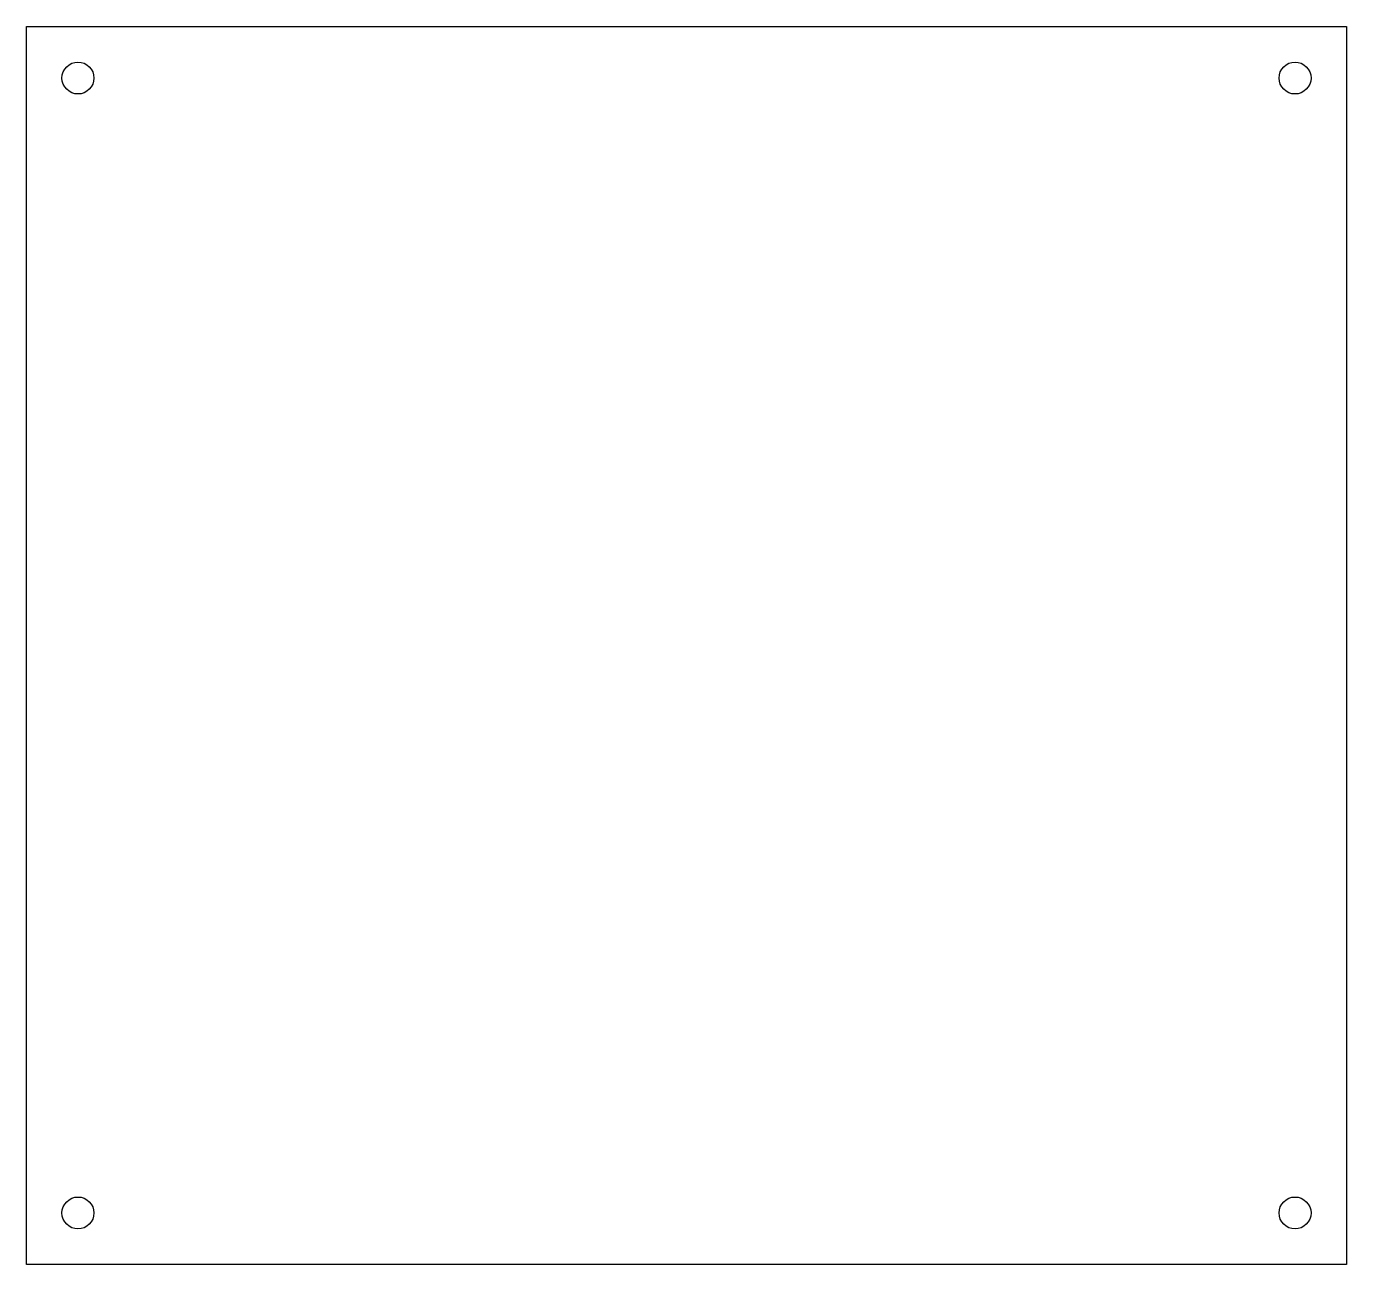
# Model space of a CAD drawing. Header units: millimetres. Extents: x -10 to 118, y -10 to 110.
import ezdxf

# ---------------------------------------------------------------- set-up
doc = ezdxf.new("R2010")
doc.units = ezdxf.units.MM
doc.layers.get('0').update_dxf_attribs({"linetype": 'CONTINUOUS'})

msp = doc.modelspace()

# ---------------------------------------------------------------- linework, layer by layer
msp.add_lwpolyline([(118, -10), (-10, -10), (-10, 110), (118, 110)], close=True)
for centre in [(-5, 105), (113, 105), (-5, -5), (113, -5)]:
    msp.add_circle(centre, 1.55)

doc.saveas('drawing.dxf')
